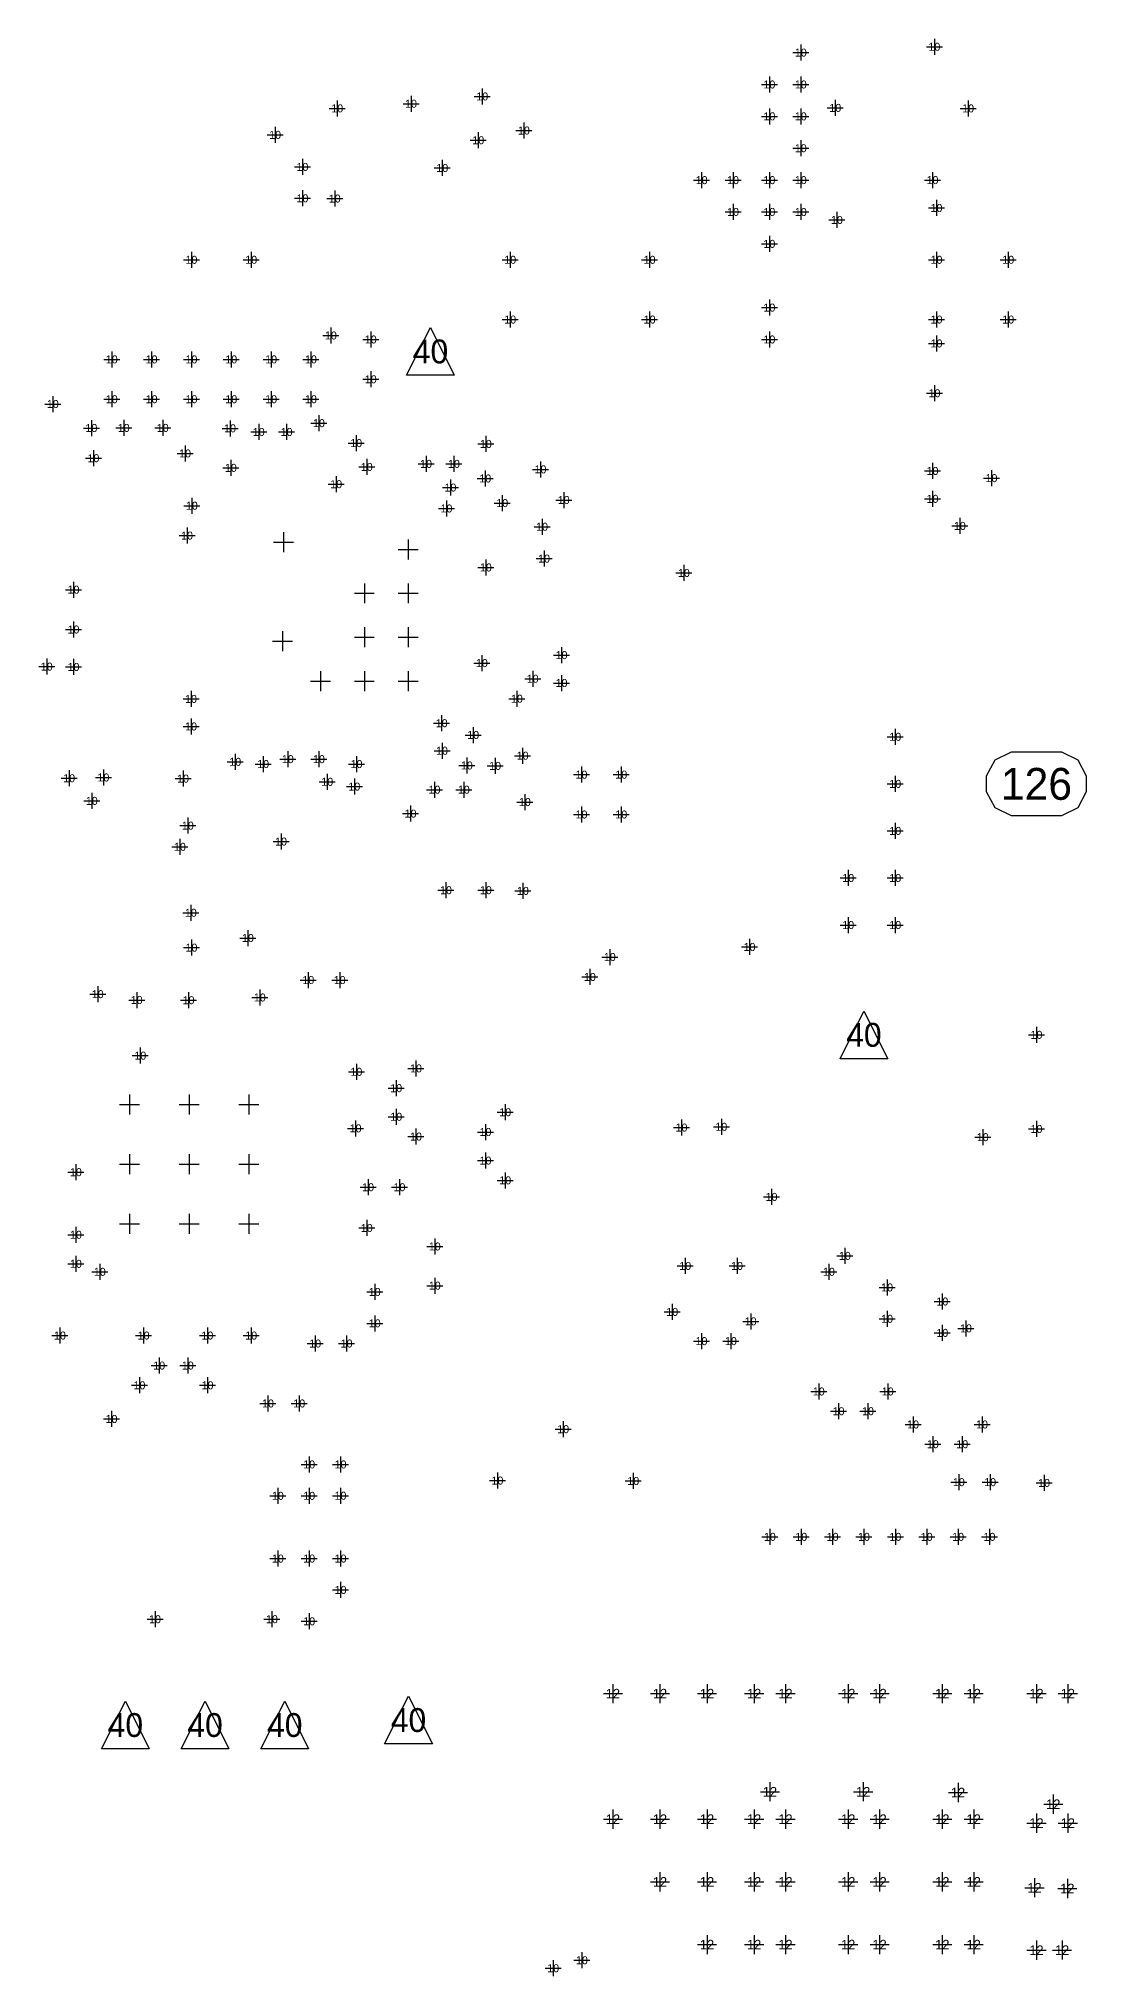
# Model space of a CAD drawing. Extents: x -13164 to 30582, y -10288 to 18382.
# Drawn here: x 2435 to 3750, y 5926 to 8358 of the extents above; entities that cross this region are included whole.
import ezdxf
from ezdxf.enums import TextEntityAlignment as Align

# ---------------------------------------------------------------- set-up
doc = ezdxf.new("R2010")
doc.units = 0
for name, color, linetype in [('MA_NCBACKDRILL-1-13', 231, 'CONTINUOUS'), ('MA_NCBACKDRILL-18-10', 141, 'CONTINUOUS'), ('MA_NCLEGEND-1-18', 7, 'CONTINUOUS')]:
    doc.layers.add(name, color=color, linetype=linetype)

# ---------------------------------------------------------------- blocks, each defined once
blk = doc.blocks.new('FIGURE_CROSS')
for points in [[(-0.5, 0), (0.5, 0)], [(0, 0.5), (0, -0.5)]]:
    blk.add_lwpolyline(points)
blk = doc.blocks.new('FIGURE_OBLONG')
blk.add_lwpolyline([(-0.5, -0.125), (-0.5, 0.125), (-0.416, 0.375), (-0.25, 0.5), (0.25, 0.5), (0.416, 0.375), (0.5, 0.125), (0.5, -0.125), (0.416, -0.375), (0.25, -0.5), (-0.25, -0.5), (-0.416, -0.375)], close=True)
blk = doc.blocks.new('FIGURE_TRI')
blk.add_lwpolyline([(-0.5, -0.5), (0, 0.5), (0.5, -0.5)], close=True)

msp = doc.modelspace()

# ---------------------------------------------------------------- block references
at = {"layer": 'MA_NCBACKDRILL-1-13', "xscale": 20.079, "yscale": 20.079}
for p in [(3266.619, 6723.512), (3303.583, 6723.512), (3438.643, 6635.529), (3475.607, 6635.529), (3556.968, 6594.152), (3593.932, 6594.152), (3589.573, 6546.514), (3628.939, 6546.514), (3352.463, 6477.894), (3391.837, 6477.894), (3431.207, 6477.894), (3470.573, 6477.894), (3509.946, 6477.895), (3549.318, 6477.895)]:
    msp.add_blockref('FIGURE_CROSS', p, dxfattribs=at)
at = {"layer": 'MA_NCBACKDRILL-18-10', "xscale": 20.079, "yscale": 20.079}
for p in [(2452.571, 7899.513), (2501.026, 7869.406), (2541.571, 7869.512), (2590.571, 7869.512), (2503.571, 7831.512), (2478.571, 7666.512), (2478.571, 7616.513), (2445, 7570), (2478.571, 7569.513), (2516.11, 7430.885), (2473.11, 7429.885), (2501.4868, 7401.4657)]:
    msp.add_blockref('FIGURE_CROSS', p, dxfattribs=at)
at = {"layer": 'MA_NCLEGEND-1-18'}
for name, p, xscale, yscale in [('FIGURE_CROSS', (3391.26, 8340.512), 20.079, 20.079), ('FIGURE_CROSS', (3558.923, 8347.864), 20.079, 20.079), ('FIGURE_CROSS', (2991.571, 8285.512), 20.079, 20.079), ('FIGURE_CROSS', (3351.882, 8300.513), 20.079, 20.079), ('FIGURE_CROSS', (3391.26, 8300.513), 20.079, 20.079), ('FIGURE_CROSS', (2809.571, 8270.512), 20.079, 20.079), ('FIGURE_CROSS', (2902.1276, 8276.3874), 20.079, 20.079), ('FIGURE_CROSS', (3351.882, 8260.512), 20.079, 20.079), ('FIGURE_CROSS', (3391.26, 8260.512), 20.079, 20.079), ('FIGURE_CROSS', (3434.571, 8271.096), 20.079, 20.079), ('FIGURE_CROSS', (3601.26, 8270.512), 20.079, 20.079), ('FIGURE_CROSS', (2731.571, 8237.317), 20.079, 20.079), ('FIGURE_CROSS', (3043.787, 8242.728), 20.079, 20.079), ('FIGURE_CROSS', (2986.571, 8230.512), 20.079, 20.079), ('FIGURE_CROSS', (3391.26, 8220.512), 20.079, 20.079), ('FIGURE_CROSS', (2765.871, 8197.022), 20.079, 20.079), ('FIGURE_CROSS', (2941.371, 8195.712), 20.079, 20.079), ('FIGURE_CROSS', (3266.882, 8180.514), 20.079, 20.079), ('FIGURE_CROSS', (3306.26, 8180.514), 20.079, 20.079), ('FIGURE_CROSS', (3351.882, 8180.513), 20.079, 20.079), ('FIGURE_CROSS', (3391.26, 8180.513), 20.079, 20.079), ('FIGURE_CROSS', (3556.574, 8180.515), 20.079, 20.079), ('FIGURE_CROSS', (2765.871, 8157.644), 20.079, 20.079), ('FIGURE_CROSS', (2806.3763, 8157.3504), 20.079, 20.079), ('FIGURE_CROSS', (3306.26, 8140.512), 20.079, 20.079), ('FIGURE_CROSS', (3351.882, 8140.51), 20.079, 20.079), ('FIGURE_CROSS', (3391.26, 8140.51), 20.079, 20.079), ('FIGURE_CROSS', (3561.571, 8145.512), 20.079, 20.079), ('FIGURE_CROSS', (3436.571, 8130.512), 20.079, 20.079), ('FIGURE_CROSS', (3351.882, 8100.51), 20.079, 20.079), ('FIGURE_CROSS', (2626.571, 8080.512), 20.079, 20.079), ('FIGURE_CROSS', (2701.571, 8080.512), 20.079, 20.079), ('FIGURE_CROSS', (3026.571, 8080.512), 20.079, 20.079), ('FIGURE_CROSS', (3201.571, 8080.512), 20.079, 20.079), ('FIGURE_CROSS', (3561.571, 8080.512), 20.079, 20.079), ('FIGURE_CROSS', (3651.571, 8080.512), 20.079, 20.079), ('FIGURE_CROSS', (3351.882, 8020.514), 20.079, 20.079), ('FIGURE_CROSS', (3026.571, 8005.512), 20.079, 20.079), ('FIGURE_CROSS', (3201.571, 8005.512), 20.079, 20.079), ('FIGURE_CROSS', (3561.571, 8005.512), 20.079, 20.079), ('FIGURE_CROSS', (3651.571, 8005.512), 20.079, 20.079), ('FIGURE_CROSS', (2801.57, 7985.513), 20.079, 20.079), ('FIGURE_CROSS', (2851.571, 7980.512), 20.079, 20.079), ('FIGURE_TRI', (2926.571, 7965.512), 59.839, 59.839), ('FIGURE_CROSS', (3351.882, 7980.513), 20.079, 20.079), ('FIGURE_CROSS', (3561.571, 7975.512), 20.079, 20.079), ('FIGURE_CROSS', (2526.571, 7955.512), 20.079, 20.079), ('FIGURE_CROSS', (2576.571, 7955.512), 20.079, 20.079), ('FIGURE_CROSS', (2626.571, 7955.512), 20.079, 20.079), ('FIGURE_CROSS', (2676.571, 7955.512), 20.079, 20.079), ('FIGURE_CROSS', (2726.571, 7955.512), 20.079, 20.079), ('FIGURE_CROSS', (2776.571, 7955.512), 20.079, 20.079), ('FIGURE_CROSS', (2851.571, 7930.512), 20.079, 20.079), ('FIGURE_CROSS', (2452.571, 7899.513), 20.079, 20.079), ('FIGURE_CROSS', (2526.571, 7905.512), 20.079, 20.079), ('FIGURE_CROSS', (2576.571, 7905.512), 20.079, 20.079), ('FIGURE_CROSS', (2626.571, 7905.512), 20.079, 20.079), ('FIGURE_CROSS', (2676.571, 7905.512), 20.079, 20.079), ('FIGURE_CROSS', (2726.571, 7905.512), 20.079, 20.079), ('FIGURE_CROSS', (2776.571, 7905.512), 20.079, 20.079), ('FIGURE_CROSS', (3559.071, 7913.012), 20.079, 20.079), ('FIGURE_CROSS', (2501.026, 7869.406), 20.079, 20.079), ('FIGURE_CROSS', (2541.571, 7869.512), 20.079, 20.079), ('FIGURE_CROSS', (2590.571, 7869.512), 20.079, 20.079), ('FIGURE_CROSS', (2675, 7869), 20.079, 20.079), ('FIGURE_CROSS', (2786.571, 7875.512), 20.079, 20.079), ('FIGURE_CROSS', (2711.026, 7864.406), 20.079, 20.079), ('FIGURE_CROSS', (2746.026, 7864.406), 20.079, 20.079), ('FIGURE_CROSS', (2833.291, 7850.512), 20.079, 20.079), ('FIGURE_CROSS', (2996.026, 7849.406), 20.079, 20.079), ('FIGURE_CROSS', (2503.571, 7831.512), 20.079, 20.079), ('FIGURE_CROSS', (2618.571, 7837.512), 20.079, 20.079), ('FIGURE_CROSS', (2676.026, 7819.406), 20.079, 20.079), ('FIGURE_CROSS', (2846.571, 7820.512), 20.079, 20.079), ('FIGURE_CROSS', (2921.026, 7824.406), 20.079, 20.079), ('FIGURE_CROSS', (2956.026, 7824.406), 20.079, 20.079), ('FIGURE_CROSS', (2808.156, 7798.927), 20.079, 20.079), ('FIGURE_CROSS', (2995.3178, 7806.0663), 20.079, 20.079), ('FIGURE_CROSS', (3064.571, 7817.512), 20.079, 20.079), ('FIGURE_CROSS', (3556.571, 7815.512), 20.079, 20.079), ('FIGURE_CROSS', (3630.572, 7806.511), 20.079, 20.079), ('FIGURE_CROSS', (2627.11, 7771.885), 20.079, 20.079), ('FIGURE_CROSS', (2951.605, 7794.6744), 20.079, 20.079), ('FIGURE_CROSS', (3016.571, 7775.201), 20.079, 20.079), ('FIGURE_CROSS', (3093.7379, 7779.047), 20.079, 20.079), ('FIGURE_CROSS', (3556.571, 7780.512), 20.079, 20.079), ('FIGURE_CROSS', (2946.571, 7768.447), 20.079, 20.079), ('FIGURE_CROSS', (3590.909, 7746.523), 20.079, 20.079), ('FIGURE_CROSS', (2621.026, 7734.406), 20.079, 20.079), ('FIGURE_CROSS', (2742, 7726), 25, 25), ('FIGURE_CROSS', (3066.571, 7745.512), 20.079, 20.079), ('FIGURE_CROSS', (2898.7005, 7717.0815), 25, 25), ('FIGURE_CROSS', (3069.071, 7705.512), 20.079, 20.079), ('FIGURE_CROSS', (2996.026, 7694.406), 20.079, 20.079), ('FIGURE_CROSS', (3244.571, 7687.512), 20.079, 20.079), ('FIGURE_CROSS', (2478.571, 7666.512), 20.079, 20.079), ('FIGURE_CROSS', (2843.5865, 7661.9655), 25, 25), ('FIGURE_CROSS', (2898.7005, 7661.9655), 25, 25), ('FIGURE_CROSS', (2478.571, 7616.513), 20.079, 20.079), ('FIGURE_CROSS', (2741, 7602), 25, 25), ('FIGURE_CROSS', (2843.5865, 7606.8455), 25, 25), ('FIGURE_CROSS', (2898.7005, 7606.8455), 25, 25), ('FIGURE_CROSS', (3091.026, 7584.406), 20.079, 20.079), ('FIGURE_CROSS', (2445, 7570), 20.079, 20.079), ('FIGURE_CROSS', (2478.571, 7569.513), 20.079, 20.079), ('FIGURE_CROSS', (2788.4665, 7551.7305), 25, 25), ('FIGURE_CROSS', (2843.5865, 7551.7305), 25, 25), ('FIGURE_CROSS', (2898.7005, 7551.7305), 25, 25), ('FIGURE_CROSS', (2991.026, 7574.406), 20.079, 20.079), ('FIGURE_CROSS', (3054.8039, 7554.7947), 20.079, 20.079), ('FIGURE_CROSS', (2626.026, 7529.406), 20.079, 20.079), ('FIGURE_CROSS', (3035, 7529.689), 20.079, 20.079), ('FIGURE_CROSS', (3091.026, 7549.406), 20.079, 20.079), ('FIGURE_CROSS', (2626.11, 7494.885), 20.079, 20.079), ('FIGURE_CROSS', (2940.597, 7498.973), 20.079, 20.079), ('FIGURE_CROSS', (2980.165, 7484.1527), 20.079, 20.079), ('FIGURE_CROSS', (3509.845, 7481.891), 20.079, 20.079), ('FIGURE_CROSS', (2941.026, 7464.406), 20.079, 20.079), ('FIGURE_CROSS', (3042.246, 7458.186), 20.079, 20.079), ('FIGURE_CROSS', (2516.11, 7430.885), 20.079, 20.079), ('FIGURE_CROSS', (2681.571, 7450.512), 20.079, 20.079), ('FIGURE_CROSS', (2716.571, 7447.714), 20.079, 20.079), ('FIGURE_CROSS', (2747.482, 7453.853), 20.079, 20.079), ('FIGURE_CROSS', (2786.571, 7453.853), 20.079, 20.079), ('FIGURE_CROSS', (2833.746, 7447.687), 20.079, 20.079), ('FIGURE_CROSS', (2972.165, 7445.8938), 20.079, 20.079), ('FIGURE_CROSS', (3007.665, 7445.3938), 20.079, 20.079), ('FIGURE_CROSS', (3116.026, 7434.406), 20.079, 20.079), ('FIGURE_CROSS', (3166.026, 7434.406), 20.079, 20.079), ('FIGURE_OBLONG', (3687.012, 7422.831), 125, 80), ('FIGURE_CROSS', (2473.11, 7429.885), 20.079, 20.079), ('FIGURE_CROSS', (2616.026, 7429.406), 20.079, 20.079), ('FIGURE_CROSS', (2797.026, 7425.406), 20.079, 20.079), ('FIGURE_CROSS', (2831.026, 7419.406), 20.079, 20.079), ('FIGURE_CROSS', (2931.572, 7415.512), 20.079, 20.079), ('FIGURE_CROSS', (2968.392, 7415.512), 20.079, 20.079), ('FIGURE_CROSS', (3509.845, 7422.836), 20.079, 20.079), ('FIGURE_CROSS', (2501.4868, 7401.4657), 20.079, 20.079), ('FIGURE_CROSS', (2901.571, 7385.512), 20.079, 20.079), ('FIGURE_CROSS', (3045, 7400), 20.079, 20.079), ('FIGURE_CROSS', (3116.026, 7384.406), 20.079, 20.079), ('FIGURE_CROSS', (3166.026, 7384.406), 20.079, 20.079), ('FIGURE_CROSS', (2622.026, 7370.406), 20.079, 20.079), ('FIGURE_CROSS', (3509.845, 7363.781), 20.079, 20.079), ('FIGURE_CROSS', (2612.171, 7343.864), 20.079, 20.079), ('FIGURE_CROSS', (2739.026, 7350.406), 20.079, 20.079), ('FIGURE_CROSS', (2946.026, 7289.407), 20.079, 20.079), ('FIGURE_CROSS', (2996.026, 7289.407), 20.079, 20.079), ('FIGURE_CROSS', (3042.571, 7288.512), 20.079, 20.079), ('FIGURE_CROSS', (3450.79, 7304.726), 20.079, 20.079), ('FIGURE_CROSS', (3509.845, 7304.726), 20.079, 20.079), ('FIGURE_CROSS', (2625.771, 7261.0629), 20.079, 20.079), ('FIGURE_CROSS', (3450.79, 7245.671), 20.079, 20.079), ('FIGURE_CROSS', (3509.845, 7245.671), 20.079, 20.079), ('FIGURE_CROSS', (2626.6047, 7217.2928), 20.079, 20.079), ('FIGURE_CROSS', (2697.4513, 7229.3678), 20.079, 20.079), ('FIGURE_CROSS', (3326.981, 7218.125), 20.079, 20.079), ('FIGURE_CROSS', (3151.571, 7205.513), 20.079, 20.079), ('FIGURE_CROSS', (2773.252, 7176.647), 20.079, 20.079), ('FIGURE_CROSS', (2812.63, 7176.647), 20.079, 20.079), ('FIGURE_CROSS', (3126.571, 7180.513), 20.079, 20.079), ('FIGURE_CROSS', (2508.9425, 7158.9392), 20.079, 20.079), ('FIGURE_CROSS', (2557.846, 7151.5689), 20.079, 20.079), ('FIGURE_CROSS', (2622.9177, 7151.3356), 20.079, 20.079), ('FIGURE_CROSS', (2712.327, 7154.756), 20.079, 20.079), ('FIGURE_TRI', (3470.475, 7107.875), 59.839, 59.839), ('FIGURE_CROSS', (3687.009, 7107.875), 20.079, 20.079), ('FIGURE_CROSS', (2562.4051, 7081.7612), 20.079, 20.079), ('FIGURE_CROSS', (2908.377, 7065.754), 20.079, 20.079), ('FIGURE_CROSS', (2833.571, 7061.512), 20.079, 20.079), ('FIGURE_CROSS', (2548.748, 7020.596), 25.201, 25.201), ('FIGURE_CROSS', (2623.748, 7020.596), 25.201, 25.201), ('FIGURE_CROSS', (2698.748, 7020.596), 25.201, 25.201), ('FIGURE_CROSS', (2883.571, 7040.948), 20.079, 20.079), ('FIGURE_CROSS', (2883.571, 7005.075), 20.079, 20.079), ('FIGURE_CROSS', (3020.386, 7010.754), 20.079, 20.079), ('FIGURE_CROSS', (3291.571, 6992.512), 20.079, 20.079), ('FIGURE_CROSS', (2832.571, 6990.512), 20.079, 20.079), ('FIGURE_CROSS', (2908.377, 6980.269), 20.079, 20.079), ('FIGURE_CROSS', (2995.58, 6985.948), 20.079, 20.079), ('FIGURE_CROSS', (3241.571, 6991.512), 20.079, 20.079), ('FIGURE_CROSS', (3619.571, 6979.512), 20.079, 20.079), ('FIGURE_CROSS', (3687.009, 6989.765), 20.079, 20.079), ('FIGURE_CROSS', (2548.748, 6945.596), 25.201, 25.201), ('FIGURE_CROSS', (2623.748, 6945.596), 25.201, 25.201), ('FIGURE_CROSS', (2698.748, 6945.596), 25.201, 25.201), ('FIGURE_CROSS', (2995.58, 6950.075), 20.079, 20.079), ('FIGURE_CROSS', (2481.571, 6935.512), 20.079, 20.079), ('FIGURE_CROSS', (3020.386, 6925.269), 20.079, 20.079), ('FIGURE_CROSS', (2848.252, 6916.643), 20.079, 20.079), ('FIGURE_CROSS', (2887.63, 6916.643), 20.079, 20.079), ('FIGURE_CROSS', (3354.571, 6904.512), 20.079, 20.079), ('FIGURE_CROSS', (2548.748, 6870.596), 25.201, 25.201), ('FIGURE_CROSS', (2623.748, 6870.596), 25.201, 25.201), ('FIGURE_CROSS', (2698.748, 6870.596), 25.201, 25.201), ('FIGURE_CROSS', (2481.571, 6857.017), 20.079, 20.079), ('FIGURE_CROSS', (2846.571, 6865.512), 20.079, 20.079), ('FIGURE_CROSS', (2931.934, 6842.299), 20.079, 20.079), ('FIGURE_CROSS', (3446.571, 6830.513), 20.079, 20.079), ('FIGURE_CROSS', (2481.571, 6820.512), 20.079, 20.079), ('FIGURE_CROSS', (2511.571, 6810.513), 20.079, 20.079), ('FIGURE_CROSS', (3246.26, 6817.876), 20.079, 20.079), ('FIGURE_CROSS', (3311.26, 6817.876), 20.079, 20.079), ('FIGURE_CROSS', (3426.571, 6810.513), 20.079, 20.079), ('FIGURE_CROSS', (2856.571, 6785.202), 20.079, 20.079), ('FIGURE_CROSS', (2931.934, 6793.081), 20.079, 20.079), ('FIGURE_CROSS', (3499.571, 6790.882), 20.079, 20.079), ('FIGURE_CROSS', (3229.932, 6760.199), 20.079, 20.079), ('FIGURE_CROSS', (3499.571, 6751.512), 20.079, 20.079), ('FIGURE_CROSS', (3568.903, 6773.229), 20.079, 20.079), ('FIGURE_CROSS', (2461.571, 6730.512), 20.079, 20.079), ('FIGURE_CROSS', (2566.571, 6730.512), 20.079, 20.079), ('FIGURE_CROSS', (2646.571, 6730.512), 20.079, 20.079), ('FIGURE_CROSS', (2701.571, 6730.512), 20.079, 20.079), ('FIGURE_CROSS', (2856.571, 6745.824), 20.079, 20.079), ('FIGURE_CROSS', (3328.389, 6748.318), 20.079, 20.079), ('FIGURE_CROSS', (3568.903, 6733.859), 20.079, 20.079), ('FIGURE_CROSS', (3598.571, 6739.512), 20.079, 20.079), ('FIGURE_CROSS', (2781.882, 6720.512), 20.079, 20.079), ('FIGURE_CROSS', (2821.26, 6720.512), 20.079, 20.079), ('FIGURE_CROSS', (3266.619, 6723.512), 20.079, 20.079), ('FIGURE_CROSS', (3303.583, 6723.512), 20.079, 20.079), ('FIGURE_CROSS', (2586.127, 6692.854), 20.079, 20.079), ('FIGURE_CROSS', (2622, 6692.854), 20.079, 20.079), ('FIGURE_CROSS', (2561.321, 6668.048), 20.079, 20.079), ('FIGURE_CROSS', (2646.806, 6668.048), 20.079, 20.079), ('FIGURE_CROSS', (3413.837, 6660.335), 20.079, 20.079), ('FIGURE_CROSS', (3500.413, 6660.335), 20.079, 20.079), ('FIGURE_CROSS', (2722.642, 6645.275), 20.079, 20.079), ('FIGURE_CROSS', (2761.932, 6645.275), 20.079, 20.079), ('FIGURE_CROSS', (3438.643, 6635.529), 20.079, 20.079), ('FIGURE_CROSS', (3475.607, 6635.529), 20.079, 20.079), ('FIGURE_CROSS', (2526.259, 6625.824), 20.079, 20.079), ('FIGURE_CROSS', (3093.071, 6613.012), 20.079, 20.079), ('FIGURE_CROSS', (3532.162, 6618.958), 20.079, 20.079), ('FIGURE_CROSS', (3618.738, 6618.958), 20.079, 20.079), ('FIGURE_CROSS', (3556.968, 6594.152), 20.079, 20.079), ('FIGURE_CROSS', (3593.932, 6594.152), 20.079, 20.079), ('FIGURE_CROSS', (2774.359, 6568.757), 20.079, 20.079), ('FIGURE_CROSS', (2813.733, 6568.756), 20.079, 20.079), ('FIGURE_CROSS', (3010.571, 6548.512), 20.079, 20.079), ('FIGURE_CROSS', (3181.071, 6548.012), 20.079, 20.079), ('FIGURE_CROSS', (3589.573, 6546.514), 20.079, 20.079), ('FIGURE_CROSS', (3628.939, 6546.514), 20.079, 20.079), ('FIGURE_CROSS', (3696.571, 6545.512), 20.079, 20.079), ('FIGURE_CROSS', (2734.991, 6529.382), 20.079, 20.079), ('FIGURE_CROSS', (2774.361, 6529.382), 20.079, 20.079), ('FIGURE_CROSS', (2813.586, 6529.527), 20.079, 20.079), ('FIGURE_CROSS', (3352.463, 6477.894), 20.079, 20.079), ('FIGURE_CROSS', (3391.837, 6477.894), 20.079, 20.079), ('FIGURE_CROSS', (3431.207, 6477.894), 20.079, 20.079), ('FIGURE_CROSS', (3470.573, 6477.894), 20.079, 20.079), ('FIGURE_CROSS', (3509.946, 6477.895), 20.079, 20.079), ('FIGURE_CROSS', (3549.318, 6477.895), 20.079, 20.079), ('FIGURE_CROSS', (3588.688, 6477.896), 20.079, 20.079), ('FIGURE_CROSS', (3628.054, 6477.896), 20.079, 20.079), ('FIGURE_CROSS', (2734.991, 6450.642), 20.079, 20.079), ('FIGURE_CROSS', (2774.361, 6450.642), 20.079, 20.079), ('FIGURE_CROSS', (2813.731, 6450.642), 20.079, 20.079), ('FIGURE_CROSS', (2813.731, 6411.272), 20.079, 20.079), ('FIGURE_CROSS', (2580.868, 6374.512), 20.079, 20.079), ('FIGURE_CROSS', (2727.618, 6374.559), 20.079, 20.079), ('FIGURE_CROSS', (2774.361, 6371.897), 20.079, 20.079), ('FIGURE_TRI', (2898.979, 6247.984), 59.839, 59.839), ('FIGURE_CROSS', (3155.514, 6281.102), 24.02, 24.02), ('FIGURE_CROSS', (3214.569, 6281.102), 24.02, 24.02), ('FIGURE_CROSS', (3273.624, 6281.102), 24.02, 24.02), ('FIGURE_CROSS', (3332.679, 6281.102), 24.02, 24.02), ('FIGURE_CROSS', (3372.049, 6281.102), 24.02, 24.02), ('FIGURE_CROSS', (3450.789, 6281.102), 24.02, 24.02), ('FIGURE_CROSS', (3490.159, 6281.102), 24.02, 24.02), ('FIGURE_CROSS', (3568.899, 6281.102), 24.02, 24.02), ('FIGURE_CROSS', (3608.27, 6281.105), 24.02, 24.02), ('FIGURE_CROSS', (3687.009, 6281.102), 24.02, 24.02), ('FIGURE_CROSS', (3726.379, 6281.102), 24.02, 24.02), ('FIGURE_TRI', (2543.704, 6241.734), 59.839, 59.839), ('FIGURE_TRI', (2643.704, 6241.734), 59.839, 59.839), ('FIGURE_TRI', (2743.704, 6241.734), 59.839, 59.839), ('FIGURE_CROSS', (3352.572, 6158), 24.02, 24.02), ('FIGURE_CROSS', (3469.572, 6158), 24.02, 24.02), ('FIGURE_CROSS', (3588.572, 6157), 24.02, 24.02), ('FIGURE_CROSS', (3708.1206, 6142.3467), 24.02, 24.02), ('FIGURE_CROSS', (3155.514, 6123.622), 24.02, 24.02), ('FIGURE_CROSS', (3214.569, 6123.622), 24.02, 24.02), ('FIGURE_CROSS', (3273.624, 6123.622), 24.02, 24.02), ('FIGURE_CROSS', (3332.679, 6123.622), 24.02, 24.02), ('FIGURE_CROSS', (3372.049, 6123.622), 24.02, 24.02), ('FIGURE_CROSS', (3450.789, 6123.622), 24.02, 24.02), ('FIGURE_CROSS', (3490.159, 6123.622), 24.02, 24.02), ('FIGURE_CROSS', (3568.899, 6123.622), 24.02, 24.02), ('FIGURE_CROSS', (3608.27, 6123.625), 24.02, 24.02), ('FIGURE_CROSS', (3687.009, 6118.622), 24.02, 24.02), ('FIGURE_CROSS', (3726.379, 6118.622), 24.02, 24.02), ('FIGURE_CROSS', (3214.569, 6044.882), 24.02, 24.02), ('FIGURE_CROSS', (3273.624, 6044.882), 24.02, 24.02), ('FIGURE_CROSS', (3332.679, 6044.882), 24.02, 24.02), ('FIGURE_CROSS', (3372.049, 6044.882), 24.02, 24.02), ('FIGURE_CROSS', (3450.789, 6044.882), 24.02, 24.02), ('FIGURE_CROSS', (3490.159, 6044.882), 24.02, 24.02), ('FIGURE_CROSS', (3568.899, 6044.882), 24.02, 24.02), ('FIGURE_CROSS', (3608.269, 6044.882), 24.02, 24.02), ('FIGURE_CROSS', (3684.5556, 6037.5187), 24.02, 24.02), ('FIGURE_CROSS', (3725.7944, 6036.6261), 24.02, 24.02), ('FIGURE_CROSS', (3273.624, 5966.142), 24.02, 24.02), ('FIGURE_CROSS', (3332.679, 5966.142), 24.02, 24.02), ('FIGURE_CROSS', (3372.049, 5966.142), 24.02, 24.02), ('FIGURE_CROSS', (3450.789, 5966.142), 24.02, 24.02), ('FIGURE_CROSS', (3490.159, 5966.142), 24.02, 24.02), ('FIGURE_CROSS', (3568.899, 5966.142), 24.02, 24.02), ('FIGURE_CROSS', (3608.269, 5966.142), 24.02, 24.02), ('FIGURE_CROSS', (3687.009, 5959.142), 24.02, 24.02), ('FIGURE_CROSS', (3719.1738, 5959.2938), 24.02, 24.02), ('FIGURE_CROSS', (3080.571, 5936.512), 20.079, 20.079), ('FIGURE_CROSS', (3116.571, 5946.512), 20.079, 20.079)]:
    msp.add_blockref(name, p, dxfattribs=dict(at, xscale=xscale, yscale=yscale))

# ---------------------------------------------------------------- texts
at = {"layer": 'MA_NCBACKDRILL-1-13'}
for p in [(3266.619, 6723.512), (3303.583, 6723.512), (3438.643, 6635.529), (3475.607, 6635.529), (3556.968, 6594.152), (3593.932, 6594.152), (3589.573, 6546.514), (3628.939, 6546.514), (3352.463, 6477.894), (3391.837, 6477.894), (3431.207, 6477.894), (3470.573, 6477.894), (3509.946, 6477.895), (3549.318, 6477.895)]:
    msp.add_text('10', height=10.0395, dxfattribs=at).set_placement(p, align=Align.MIDDLE_CENTER)
at = {"layer": 'MA_NCBACKDRILL-18-10'}
for p in [(2452.571, 7899.513), (2501.026, 7869.406), (2541.571, 7869.512), (2590.571, 7869.512), (2503.571, 7831.512), (2478.571, 7666.512), (2478.571, 7616.513), (2445, 7570), (2478.571, 7569.513), (2473.11, 7429.885), (2516.11, 7430.885), (2501.4868, 7401.4657)]:
    msp.add_text('10', height=10.0395, dxfattribs=at).set_placement(p, align=Align.MIDDLE_CENTER)
at = {"layer": 'MA_NCLEGEND-1-18'}
for s, height, p in [('10', 10.0395, (3391.26, 8340.512)), ('10', 10.0395, (3558.923, 8347.864)), ('10', 10.0395, (3351.882, 8300.513)), ('10', 10.0395, (3391.26, 8300.513)), ('10', 10.0395, (2809.571, 8270.512)), ('10', 10.0395, (2902.1276, 8276.3874)), ('10', 10.0395, (2991.571, 8285.512)), ('10', 10.0395, (3434.571, 8271.096)), ('10', 10.0395, (3601.26, 8270.512)), ('10', 10.0395, (3043.787, 8242.728)), ('10', 10.0395, (3351.882, 8260.512)), ('10', 10.0395, (3391.26, 8260.512)), ('10', 10.0395, (2731.571, 8237.317)), ('10', 10.0395, (2986.571, 8230.512)), ('10', 10.0395, (3391.26, 8220.512)), ('10', 10.0395, (2765.871, 8197.022)), ('10', 10.0395, (2941.371, 8195.712)), ('10', 10.0395, (3266.882, 8180.514)), ('10', 10.0395, (3306.26, 8180.514)), ('10', 10.0395, (3351.882, 8180.513)), ('10', 10.0395, (3391.26, 8180.513)), ('10', 10.0395, (3556.574, 8180.515)), ('10', 10.0395, (2765.871, 8157.644)), ('10', 10.0395, (2806.3763, 8157.3504)), ('10', 10.0395, (3306.26, 8140.512)), ('10', 10.0395, (3351.882, 8140.51)), ('10', 10.0395, (3391.26, 8140.51)), ('10', 10.0395, (3561.571, 8145.512)), ('10', 10.0395, (3436.571, 8130.512)), ('10', 10.0395, (3351.882, 8100.51)), ('10', 10.0395, (2626.571, 8080.512)), ('10', 10.0395, (2701.571, 8080.512)), ('10', 10.0395, (3026.571, 8080.512)), ('10', 10.0395, (3201.571, 8080.512)), ('10', 10.0395, (3561.571, 8080.512)), ('10', 10.0395, (3651.571, 8080.512)), ('10', 10.0395, (3351.882, 8020.514)), ('10', 10.0395, (3026.571, 8005.512)), ('10', 10.0395, (3201.571, 8005.512)), ('10', 10.0395, (3561.571, 8005.512)), ('10', 10.0395, (3651.571, 8005.512)), ('10', 10.0395, (2801.57, 7985.513)), ('10', 10.0395, (2851.571, 7980.512)), ('40', 29.9195, (2926.571, 7965.512)), ('10', 10.0395, (3351.882, 7980.513)), ('10', 10.0395, (3561.571, 7975.512)), ('10', 10.0395, (2526.571, 7955.512)), ('10', 10.0395, (2576.571, 7955.512)), ('10', 10.0395, (2626.571, 7955.512)), ('10', 10.0395, (2676.571, 7955.512)), ('10', 10.0395, (2726.571, 7955.512)), ('10', 10.0395, (2776.571, 7955.512)), ('10', 10.0395, (2851.571, 7930.512)), ('10', 10.0395, (2452.571, 7899.513)), ('10', 10.0395, (2526.571, 7905.512)), ('10', 10.0395, (2576.571, 7905.512)), ('10', 10.0395, (2626.571, 7905.512)), ('10', 10.0395, (2676.571, 7905.512)), ('10', 10.0395, (2726.571, 7905.512)), ('10', 10.0395, (2776.571, 7905.512)), ('10', 10.0395, (3559.071, 7913.012)), ('10', 10.0395, (2786.571, 7875.512)), ('10', 10.0395, (2501.026, 7869.406)), ('10', 10.0395, (2541.571, 7869.512)), ('10', 10.0395, (2590.571, 7869.512)), ('10', 10.0395, (2675, 7869)), ('10', 10.0395, (2711.026, 7864.406)), ('10', 10.0395, (2746.026, 7864.406)), ('10', 10.0395, (2833.291, 7850.512)), ('10', 10.0395, (2996.026, 7849.406)), ('10', 10.0395, (2503.571, 7831.512)), ('10', 10.0395, (2618.571, 7837.512)), ('10', 10.0395, (2921.026, 7824.406)), ('10', 10.0395, (2956.026, 7824.406)), ('10', 10.0395, (2676.026, 7819.406)), ('10', 10.0395, (2846.571, 7820.512)), ('10', 10.0395, (2995.3178, 7806.0663)), ('10', 10.0395, (3064.571, 7817.512)), ('10', 10.0395, (3556.571, 7815.512)), ('10', 10.0395, (3630.572, 7806.511)), ('10', 10.0395, (2808.156, 7798.927)), ('10', 10.0395, (2951.605, 7794.6744)), ('10', 10.0395, (3093.7379, 7779.047)), ('10', 10.0395, (3556.571, 7780.512)), ('10', 10.0395, (2627.11, 7771.885)), ('10', 10.0395, (2946.571, 7768.447)), ('10', 10.0395, (3016.571, 7775.201)), ('10', 10.0395, (2621.026, 7734.406)), ('10', 10.0395, (3066.571, 7745.512)), ('10', 10.0395, (3590.909, 7746.523)), ('10', 10.0395, (3069.071, 7705.512)), ('10', 10.0395, (2996.026, 7694.406)), ('10', 10.0395, (3244.571, 7687.512)), ('10', 10.0395, (2478.571, 7666.512)), ('10', 10.0395, (2478.571, 7616.513)), ('10', 10.0395, (3091.026, 7584.406)), ('10', 10.0395, (2445, 7570)), ('10', 10.0395, (2478.571, 7569.513)), ('10', 10.0395, (2991.026, 7574.406)), ('10', 10.0395, (3054.8039, 7554.7947)), ('10', 10.0395, (3091.026, 7549.406)), ('10', 10.0395, (2626.026, 7529.406)), ('10', 10.0395, (3035, 7529.689)), ('10', 10.0395, (2626.11, 7494.885)), ('10', 10.0395, (2940.597, 7498.973)), ('10', 10.0395, (2980.165, 7484.1527)), ('10', 10.0395, (2941.026, 7464.406)), ('10', 10.0395, (3509.845, 7481.891)), ('10', 10.0395, (2681.571, 7450.512)), ('10', 10.0395, (2716.571, 7447.714)), ('10', 10.0395, (2747.482, 7453.853)), ('10', 10.0395, (2786.571, 7453.853)), ('10', 10.0395, (2833.746, 7447.687)), ('10', 10.0395, (2972.165, 7445.8938)), ('10', 10.0395, (3007.665, 7445.3938)), ('10', 10.0395, (3042.246, 7458.186)), ('126', 40, (3687.012, 7422.831)), ('10', 10.0395, (2473.11, 7429.885)), ('10', 10.0395, (2516.11, 7430.885)), ('10', 10.0395, (2616.026, 7429.406)), ('10', 10.0395, (2797.026, 7425.406)), ('10', 10.0395, (2831.026, 7419.406)), ('10', 10.0395, (2931.572, 7415.512)), ('10', 10.0395, (2968.392, 7415.512)), ('10', 10.0395, (3116.026, 7434.406)), ('10', 10.0395, (3166.026, 7434.406)), ('10', 10.0395, (3509.845, 7422.836)), ('10', 10.0395, (2501.4868, 7401.4657)), ('10', 10.0395, (3045, 7400)), ('10', 10.0395, (2622.026, 7370.406)), ('10', 10.0395, (2901.571, 7385.512)), ('10', 10.0395, (3116.026, 7384.406)), ('10', 10.0395, (3166.026, 7384.406)), ('10', 10.0395, (3509.845, 7363.781)), ('10', 10.0395, (2612.171, 7343.864)), ('10', 10.0395, (2739.026, 7350.406)), ('10', 10.0395, (2946.026, 7289.407)), ('10', 10.0395, (2996.026, 7289.407)), ('10', 10.0395, (3450.79, 7304.726)), ('10', 10.0395, (3509.845, 7304.726)), ('10', 10.0395, (3042.571, 7288.512)), ('10', 10.0395, (2625.771, 7261.0629)), ('10', 10.0395, (3450.79, 7245.671)), ('10', 10.0395, (3509.845, 7245.671)), ('10', 10.0395, (2626.6047, 7217.2928)), ('10', 10.0395, (2697.4513, 7229.3678)), ('10', 10.0395, (3326.981, 7218.125)), ('10', 10.0395, (3151.571, 7205.513)), ('10', 10.0395, (2773.252, 7176.647)), ('10', 10.0395, (2812.63, 7176.647)), ('10', 10.0395, (3126.571, 7180.513)), ('10', 10.0395, (2508.9425, 7158.9392)), ('10', 10.0395, (2557.846, 7151.5689)), ('10', 10.0395, (2622.9177, 7151.3356)), ('10', 10.0395, (2712.327, 7154.756)), ('40', 29.9195, (3470.475, 7107.875)), ('10', 10.0395, (3687.009, 7107.875)), ('10', 10.0395, (2562.4051, 7081.7612)), ('10', 10.0395, (2833.571, 7061.512)), ('10', 10.0395, (2908.377, 7065.754)), ('10', 10.0395, (2883.571, 7040.948)), ('10', 10.0395, (2883.571, 7005.075)), ('10', 10.0395, (3020.386, 7010.754)), ('10', 10.0395, (2832.571, 6990.512)), ('10', 10.0395, (2908.377, 6980.269)), ('10', 10.0395, (2995.58, 6985.948)), ('10', 10.0395, (3241.571, 6991.512)), ('10', 10.0395, (3291.571, 6992.512)), ('10', 10.0395, (3619.571, 6979.512)), ('10', 10.0395, (3687.009, 6989.765)), ('10', 10.0395, (2995.58, 6950.075)), ('10', 10.0395, (2481.571, 6935.512)), ('10', 10.0395, (3020.386, 6925.269)), ('10', 10.0395, (2848.252, 6916.643)), ('10', 10.0395, (2887.63, 6916.643)), ('10', 10.0395, (3354.571, 6904.512)), ('10', 10.0395, (2481.571, 6857.017)), ('10', 10.0395, (2846.571, 6865.512)), ('10', 10.0395, (2931.934, 6842.299)), ('10', 10.0395, (3446.571, 6830.513)), ('10', 10.0395, (2481.571, 6820.512)), ('10', 10.0395, (2511.571, 6810.513)), ('10', 10.0395, (3246.26, 6817.876)), ('10', 10.0395, (3311.26, 6817.876)), ('10', 10.0395, (3426.571, 6810.513)), ('10', 10.0395, (2856.571, 6785.202)), ('10', 10.0395, (2931.934, 6793.081)), ('10', 10.0395, (3499.571, 6790.882)), ('10', 10.0395, (3229.932, 6760.199)), ('10', 10.0395, (3568.903, 6773.229)), ('10', 10.0395, (2461.571, 6730.512)), ('10', 10.0395, (2566.571, 6730.512)), ('10', 10.0395, (2646.571, 6730.512)), ('10', 10.0395, (2701.571, 6730.512)), ('10', 10.0395, (2856.571, 6745.824)), ('10', 10.0395, (3328.389, 6748.318)), ('10', 10.0395, (3499.571, 6751.512)), ('10', 10.0395, (3568.903, 6733.859)), ('10', 10.0395, (3598.571, 6739.512)), ('10', 10.0395, (2781.882, 6720.512)), ('10', 10.0395, (2821.26, 6720.512)), ('10', 10.0395, (3266.619, 6723.512)), ('10', 10.0395, (3303.583, 6723.512)), ('10', 10.0395, (2586.127, 6692.854)), ('10', 10.0395, (2622, 6692.854)), ('10', 10.0395, (2561.321, 6668.048)), ('10', 10.0395, (2646.806, 6668.048)), ('10', 10.0395, (3413.837, 6660.335)), ('10', 10.0395, (3500.413, 6660.335)), ('10', 10.0395, (2722.642, 6645.275)), ('10', 10.0395, (2761.932, 6645.275)), ('10', 10.0395, (3438.643, 6635.529)), ('10', 10.0395, (3475.607, 6635.529)), ('10', 10.0395, (2526.259, 6625.824)), ('10', 10.0395, (3093.071, 6613.012)), ('10', 10.0395, (3532.162, 6618.958)), ('10', 10.0395, (3618.738, 6618.958)), ('10', 10.0395, (3556.968, 6594.152)), ('10', 10.0395, (3593.932, 6594.152)), ('10', 10.0395, (2774.359, 6568.757)), ('10', 10.0395, (2813.733, 6568.756)), ('10', 10.0395, (3010.571, 6548.512)), ('10', 10.0395, (3181.071, 6548.012)), ('10', 10.0395, (3589.573, 6546.514)), ('10', 10.0395, (3628.939, 6546.514)), ('10', 10.0395, (3696.571, 6545.512)), ('10', 10.0395, (2734.991, 6529.382)), ('10', 10.0395, (2774.361, 6529.382)), ('10', 10.0395, (2813.586, 6529.527)), ('10', 10.0395, (3352.463, 6477.894)), ('10', 10.0395, (3391.837, 6477.894)), ('10', 10.0395, (3431.207, 6477.894)), ('10', 10.0395, (3470.573, 6477.894)), ('10', 10.0395, (3509.946, 6477.895)), ('10', 10.0395, (3549.318, 6477.895)), ('10', 10.0395, (3588.688, 6477.896)), ('10', 10.0395, (3628.054, 6477.896)), ('10', 10.0395, (2734.991, 6450.642)), ('10', 10.0395, (2774.361, 6450.642)), ('10', 10.0395, (2813.731, 6450.642)), ('10', 10.0395, (2813.731, 6411.272)), ('10', 10.0395, (2580.868, 6374.512)), ('10', 10.0395, (2727.618, 6374.559)), ('10', 10.0395, (2774.361, 6371.897)), ('12', 12.01, (3155.514, 6281.102)), ('12', 12.01, (3214.569, 6281.102)), ('12', 12.01, (3273.624, 6281.102)), ('12', 12.01, (3332.679, 6281.102)), ('12', 12.01, (3372.049, 6281.102)), ('12', 12.01, (3450.789, 6281.102)), ('12', 12.01, (3490.159, 6281.102)), ('12', 12.01, (3568.899, 6281.102)), ('12', 12.01, (3608.27, 6281.105)), ('12', 12.01, (3687.009, 6281.102)), ('12', 12.01, (3726.379, 6281.102)), ('40', 29.9195, (2543.704, 6241.734)), ('40', 29.9195, (2643.704, 6241.734)), ('40', 29.9195, (2743.704, 6241.734)), ('40', 29.9195, (2898.979, 6247.984)), ('12', 12.01, (3352.572, 6158)), ('12', 12.01, (3469.572, 6158)), ('12', 12.01, (3588.572, 6157)), ('12', 12.01, (3155.514, 6123.622)), ('12', 12.01, (3214.569, 6123.622)), ('12', 12.01, (3273.624, 6123.622)), ('12', 12.01, (3332.679, 6123.622)), ('12', 12.01, (3372.049, 6123.622)), ('12', 12.01, (3450.789, 6123.622)), ('12', 12.01, (3490.159, 6123.622)), ('12', 12.01, (3568.899, 6123.622)), ('12', 12.01, (3608.27, 6123.625)), ('12', 12.01, (3708.1206, 6142.3467)), ('12', 12.01, (3687.009, 6118.622)), ('12', 12.01, (3726.379, 6118.622)), ('12', 12.01, (3214.569, 6044.882)), ('12', 12.01, (3273.624, 6044.882)), ('12', 12.01, (3332.679, 6044.882)), ('12', 12.01, (3372.049, 6044.882)), ('12', 12.01, (3450.789, 6044.882)), ('12', 12.01, (3490.159, 6044.882)), ('12', 12.01, (3568.899, 6044.882)), ('12', 12.01, (3608.269, 6044.882)), ('12', 12.01, (3684.5556, 6037.5187)), ('12', 12.01, (3725.7944, 6036.6261)), ('12', 12.01, (3273.624, 5966.142)), ('12', 12.01, (3332.679, 5966.142)), ('12', 12.01, (3372.049, 5966.142)), ('12', 12.01, (3450.789, 5966.142)), ('12', 12.01, (3490.159, 5966.142)), ('12', 12.01, (3568.899, 5966.142)), ('12', 12.01, (3608.269, 5966.142)), ('12', 12.01, (3687.009, 5959.142)), ('12', 12.01, (3719.1738, 5959.2938)), ('10', 10.0395, (3080.571, 5936.512)), ('10', 10.0395, (3116.571, 5946.512))]:
    msp.add_text(s, height=height, dxfattribs=at).set_placement(p, align=Align.MIDDLE_CENTER)

doc.saveas('drawing.dxf')
